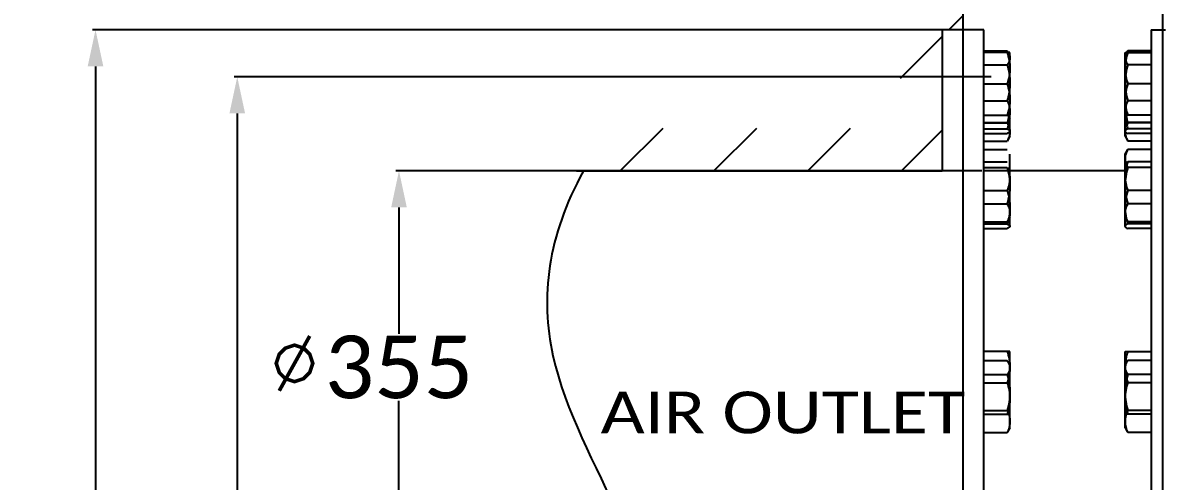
# Model space of a CAD drawing. Header units: millimetres. Extents: x 750 to 8479, y 2174 to 4333.
# Drawn here: x 4175 to 4724, y 3787 to 4007 of the extents above; entities that cross this region are included whole.
import ezdxf
from ezdxf.enums import TextEntityAlignment as Align

# ---------------------------------------------------------------- set-up
doc = ezdxf.new("R2010")
doc.units = ezdxf.units.MM
doc.header["$LTSCALE"] = 153.67
doc.header["$PDMODE"] = 3
doc.header["$PDSIZE"] = 8
doc.linetypes.add('DASHED', pattern=[0.2, 0.1, -0.1])
doc.linetypes.add('DOT', pattern=[0.2, 0.1, -0.1])
doc.layers.get('0').update_dxf_attribs({"linetype": 'CONTINUOUS'})
doc.layers.get('Defpoints').update_dxf_attribs({"linetype": 'CONTINUOUS'})
doc.layers.add('00_BUW_DATUM', color=7, linetype='CONTINUOUS')
doc.layers.add('02___PRT_ALL_AXES', color=7, linetype='CONTINUOUS')
doc.styles.get("Standard").update_dxf_attribs({"font": 'calibri.ttf'})
doc.dimstyles.get("Standard").update_dxf_attribs({"dimtxt": 17.5, "dimasz": 17.5, "dimexe": 1.5, "dimexo": 1, "dimtad": 1, "dimdsep": 46, "dimtxsty": 'Standard', "dimblk": '_FILLED', "dimblk1": '_FILLED', "dimblk2": '_FILLED', "dimcen": 0.09, "dimazin": 2, "dimtol": 1, "dimtp": 0.01, "dimtm": 0.01, "dimtfac": 1, "dimtofl": 0, "dimtmove": 0, "dimatfit": 3, "dimldrblk": '_FILLED', "dimfxl": 1, "dimtolj": 1, "dimarcsym": 0})

# ---------------------------------------------------------------- blocks, each defined once
blk = doc.blocks.new('_FILLED')
at = {"color": 0, "linetype": 'ByBlock'}
blk.add_solid([(0, 0), (-1, 0.214), (-1, -0.214)], dxfattribs=at)
blk = doc.blocks.new('*D36')
at = {"color": 0, "linetype": 'ByBlock', "lineweight": -2}
for p, q in [((4625.38, 3940.82), (4625.38, 4191.35)), ((4642.88, 4189.85), (4974.1, 4189.85)), ((5452.88, 4189.85), (5079.68, 4189.85)), ((5470.38, 4004.32), (5470.38, 4191.35))]:
    blk.add_line(p, q, dxfattribs=at)
at = {"layer": 'Defpoints', "color": 0}
for p in [(5470.38, 4189.85), (5470.38, 4003.32), (4625.38, 3939.82)]:
    blk.add_point(p, dxfattribs=at)
at = {"color": 0, "linetype": 'ByBlock', "lineweight": -2, "xscale": 17.5, "yscale": 17.5, "zscale": 17.5, "rotation": 180}
blk.add_blockref('_FILLED', (4625.38, 4189.85), dxfattribs=at)
at = {"color": 0, "linetype": 'ByBlock', "lineweight": -2, "xscale": 17.5, "yscale": 17.5, "zscale": 17.5}
blk.add_blockref('_FILLED', (5470.38, 4189.85), dxfattribs=at)
at = {"color": 0, "insert": (5026.89, 4209.85), "char_height": 30, "attachment_point": 2, "line_spacing_factor": 0.9}
blk.add_mtext('\\A1;Z-845', dxfattribs=at)
blk = doc.blocks.new('*D48')
at = {"color": 0, "lineweight": -2}
for p, q in [((4624.38, 4003.32), (4208.61, 4003.32)), ((4210.11, 3985.82), (4210.11, 3686.73)), ((4210.11, 3530.82), (4210.11, 3654.74)), ((4624.38, 3513.32), (4208.61, 3513.32))]:
    blk.add_line(p, q, dxfattribs=at)
at = {"layer": 'Defpoints', "color": 0}
for p in [(4625.38, 4003.32), (4210.11, 3513.32), (4625.38, 3513.32)]:
    blk.add_point(p, dxfattribs=at)
at = {"color": 0, "linetype": 'ByBlock', "lineweight": -2, "xscale": 17.5, "yscale": 17.5, "zscale": 17.5}
for p, rotation in [((4210.11, 4003.32), 90), ((4210.11, 3513.32), 270)]:
    blk.add_blockref('_FILLED', p, dxfattribs=dict(at, rotation=rotation))
at = {"color": 0, "insert": (4210.11, 3670.74), "char_height": 30, "attachment_point": 5}
blk.add_mtext('\\A1;490', dxfattribs=at)
blk = doc.blocks.new('*D49')
at = {"color": 0, "lineweight": -2}
for p, q in [((4634.38, 3935.82), (4353.87, 3935.82)), ((4355.37, 3918.32), (4355.37, 3857.79)), ((4355.37, 3597.94), (4355.37, 3825.8)), ((4634.35, 3580.44), (4353.87, 3580.44))]:
    blk.add_line(p, q, dxfattribs=at)
at = {"layer": 'Defpoints', "color": 0}
for p in [(4635.38, 3935.82), (4355.37, 3580.44), (4635.35, 3580.44)]:
    blk.add_point(p, dxfattribs=at)
at = {"color": 0, "linetype": 'ByBlock', "lineweight": -2, "xscale": 17.5, "yscale": 17.5, "zscale": 17.5}
for p, rotation in [((4355.37, 3935.82), 90), ((4355.37, 3580.44), 270)]:
    blk.add_blockref('_FILLED', p, dxfattribs=dict(at, rotation=rotation))
at = {"color": 0, "insert": (4355.37, 3841.8), "char_height": 30, "attachment_point": 5}
blk.add_mtext('\\A1;355', dxfattribs=at)
blk = doc.blocks.new('*D54')
at = {"color": 0, "lineweight": -2}
for p, q in [((4638.8, 3980.82), (4276.46, 3980.82)), ((4277.96, 3963.32), (4277.96, 3780.77)), ((4277.96, 3553.32), (4277.96, 3749.08)), ((4573.43, 3535.82), (4276.46, 3535.82))]:
    blk.add_line(p, q, dxfattribs=at)
at = {"layer": 'Defpoints', "color": 0}
for p in [(4639.8, 3980.82), (4277.96, 3535.82), (4574.43, 3535.82)]:
    blk.add_point(p, dxfattribs=at)
at = {"color": 0, "linetype": 'ByBlock', "lineweight": -2, "xscale": 17.5, "yscale": 17.5, "zscale": 17.5}
for p, rotation in [((4277.96, 3980.82), 90), ((4277.96, 3535.82), 270)]:
    blk.add_blockref('_FILLED', p, dxfattribs=dict(at, rotation=rotation))
at = {"color": 0, "insert": (4277.96, 3764.92), "char_height": 30, "attachment_point": 5}
blk.add_mtext('\\A1;445', dxfattribs=at)

msp = doc.modelspace()

# ---------------------------------------------------------------- hatches: boundary and pattern name
h = msp.add_hatch()
h.set_pattern_fill('ANSI31', color=256, scale=10)
h.set_pattern_definition([(45, (2936.007, -14.086), (-22.45064, 22.45064), [])])
h.paths.add_polyline_path([(4615.37764, 3935.82203), (4615.37764, 4003.32203), (4625.37764, 4003.32203), (4625.37764, 4153.32203), (4605.37764, 4153.32203), (4605.37764, 4003.32203), (4595.37764, 4003.32203), (4595.37764, 3956.32203), (4440.37764, 3956.32203), (4440.37764, 3935.82203)])

# ---------------------------------------------------------------- linework, layer by layer
for p, q in [((4625.37764, 4003.32203), (4625.37764, 4153.32203)), ((4605.37764, 4003.32203), (4595.37764, 4003.32203)), ((4625.37764, 4003.32203), (4615.37764, 4003.32203)), ((4615.37764, 4003.32203), (4615.37764, 3935.82203)), ((4615.37764, 4003.32203), (4615.37764, 3985.82203)), ((4625.37764, 3758.32203), (4625.37764, 3980.82203)), ((4440.37764, 3935.82203), (4615.37764, 3935.82203))]:
    msp.add_line(p, q)
at = {"const_width": 1.75}
for points in [[(4298.0589, 3830.53098), (4312.64222, 3856.78092)], [(4296.60055, 3843.65599), (4298.0589, 3848.03091), (4300.97556, 3850.94761), (4305.35056, 3852.40591), (4309.72557, 3850.94761), (4312.64222, 3848.03091), (4314.10057, 3843.65599), (4312.64222, 3839.28099), (4309.72557, 3836.36429), (4305.35056, 3834.90598), (4300.97556, 3836.36429), (4298.0589, 3839.28099), (4296.60055, 3843.65599)]]:
    msp.add_lwpolyline(points, dxfattribs=at)
at = {"linetype": 'Continuous'}
msp.add_open_spline([(4443.72216, 3935.82203), (4426.34396, 3904.63401), (4419.72986, 3847.26921), (4466.3318, 3765.69099), (4497.04616, 3671.12096), (4475.14699, 3608.28444), (4445.71613, 3580.45635)], degree=3, knots=[0, 0, 0, 0, 0.238396544, 0.4652361, 0.732077313, 1, 1, 1, 1], dxfattribs=at)
at = {"layer": '00_BUW_DATUM', "linetype": 'DOT'}
for p, q in [((4635.30683, 3993.30304), (4646.46708, 3993.30304)), ((4646.46708, 3993.30304), (4647.07157, 3992.39191)), ((4647.80683, 3991.11846), (4647.0716, 3992.39191)), ((4647.80683, 3954.6932), (4647.80683, 3991.11846)), ((4635.30683, 3986.58629), (4646.46708, 3986.58629)), ((4635.30683, 3969.4017), (4646.46708, 3969.4017)), ((4635.30683, 3958.93388), (4646.46708, 3958.93388)), ((4646.46708, 3958.93388), (4647.07157, 3959.84501)), ((4647.80683, 3961.11846), (4647.0716, 3959.84501)), ((4635.30683, 3955.89376), (4646.46708, 3955.89376)), ((4635.30683, 3953.72808), (4646.46708, 3953.72808)), ((4635.30683, 3940.15047), (4646.46708, 3940.15047)), ((4647.80683, 3909.18534), (4647.80683, 3939.18534)), ((4635.30683, 3926.35102), (4646.46708, 3926.35102)), ((4635.30683, 3910.3859), (4646.46708, 3910.3859)), ((4635.30683, 3908.22022), (4646.46708, 3908.22022)), ((4635.30683, 3844.99387), (4646.46708, 3844.99387)), ((4646.46708, 3844.99387), (4647.07157, 3844.08273)), ((4647.80683, 3842.80928), (4647.0716, 3844.08273)), ((4647.80683, 3812.80928), (4647.80683, 3842.80928)), ((4635.30683, 3838.27711), (4646.46708, 3838.27711)), ((4635.30683, 3821.09253), (4646.46708, 3821.09253)), ((4635.30683, 3810.6247), (4646.46708, 3810.6247)), ((4646.46708, 3810.6247), (4647.07157, 3811.53584)), ((4647.80683, 3812.80928), (4647.0716, 3811.53584))]:
    msp.add_line(p, q, dxfattribs=at)
at = {"layer": '00_BUW_DATUM', "linetype": 'Continuous'}
for p, q in [((4647.80683, 3992.44176), (4635.30683, 3992.44176)), ((4647.80683, 3952.40364), (4647.80683, 3992.44176)), ((4635.30683, 3977.44176), (4646.46708, 3977.44176)), ((4635.30683, 3962.44176), (4647.80683, 3962.44176)), ((4635.30683, 3958.74338), (4646.46708, 3958.74338)), ((4647.80683, 3952.40364), (4646.46708, 3950.08313)), ((4635.30683, 3950.08313), (4646.46708, 3950.08313)), ((4635.30683, 3946.08743), (4646.46708, 3946.08743)), ((4647.80683, 3913.76692), (4647.80683, 3943.76692)), ((4635.30683, 3937.42717), (4646.46708, 3937.42717)), ((4635.30683, 3920.10667), (4646.46708, 3920.10667)), ((4647.80683, 3913.76692), (4646.46708, 3911.44641)), ((4635.30683, 3911.44641), (4646.46708, 3911.44641)), ((4647.80683, 3849.42151), (4635.30683, 3849.42151)), ((4647.80683, 3819.42151), (4647.80683, 3849.42151)), ((4635.30683, 3834.42151), (4646.46708, 3834.42151)), ((4635.30683, 3819.42151), (4647.80683, 3819.42151))]:
    msp.add_line(p, q, dxfattribs=at)
at = {"layer": '00_BUW_DATUM', "linetype": 'DASHED'}
for p, q in [((4647.80683, 3992.44176), (4635.30683, 3992.44176)), ((4647.80683, 3952.40364), (4647.80683, 3992.44176)), ((4635.30683, 3977.44176), (4646.46708, 3977.44176)), ((4635.30683, 3962.44176), (4647.80683, 3962.44176)), ((4635.30683, 3958.74338), (4646.46708, 3958.74338)), ((4647.80683, 3952.40364), (4646.46708, 3950.08313)), ((4635.30683, 3950.08313), (4646.46708, 3950.08313)), ((4635.30683, 3946.08743), (4646.46708, 3946.08743)), ((4647.80683, 3913.76692), (4647.80683, 3943.76692)), ((4635.30683, 3937.42717), (4646.46708, 3937.42717)), ((4635.30683, 3920.10667), (4646.46708, 3920.10667)), ((4647.80683, 3913.76692), (4646.46708, 3911.44641)), ((4635.30683, 3911.44641), (4646.46708, 3911.44641)), ((4647.80683, 3849.42151), (4635.30683, 3849.42151)), ((4647.80683, 3819.42151), (4647.80683, 3849.42151)), ((4635.30683, 3834.42151), (4646.46708, 3834.42151)), ((4635.30683, 3819.42151), (4647.80683, 3819.42151))]:
    msp.add_line(p, q, dxfattribs=at)
at = {"layer": '00_BUW_DATUM', "linetype": 'ByBlock'}
for p, q in [((4702.87764, 3952.40364), (4702.87764, 3992.44176)), ((4702.87764, 3992.44176), (4715.37764, 3992.44176)), ((4702.87764, 3952.40364), (4702.87764, 3992.44176)), ((4702.87764, 3992.44176), (4715.37764, 3992.44176)), ((4702.87764, 3991.11846), (4703.61286, 3992.39191)), ((4702.87764, 3954.6932), (4702.87764, 3991.11846)), ((4704.21738, 3993.30304), (4703.61289, 3992.39191)), ((4715.37764, 3993.30304), (4704.21738, 3993.30304)), ((4715.37764, 3986.58629), (4704.21738, 3986.58629)), ((4715.37764, 3977.44176), (4704.21738, 3977.44176)), ((4715.37764, 3977.44176), (4704.21738, 3977.44176)), ((4715.37764, 3969.4017), (4704.21738, 3969.4017)), ((4715.37764, 3962.44176), (4702.87764, 3962.44176)), ((4715.37764, 3962.44176), (4702.87764, 3962.44176)), ((4702.87764, 3961.11846), (4703.61286, 3959.84501)), ((4704.21738, 3958.93388), (4703.61289, 3959.84501)), ((4715.37764, 3958.93388), (4704.21738, 3958.93388)), ((4715.37764, 3958.74338), (4704.21738, 3958.74338)), ((4715.37764, 3958.74338), (4704.21738, 3958.74338)), ((4702.87764, 3952.40364), (4704.21738, 3950.08313)), ((4702.87764, 3952.40364), (4704.21738, 3950.08313)), ((4715.37764, 3955.89376), (4704.21738, 3955.89376)), ((4715.37764, 3953.72808), (4704.21738, 3953.72808)), ((4715.37764, 3950.08313), (4704.21738, 3950.08313)), ((4715.37764, 3950.08313), (4704.21738, 3950.08313)), ((4702.87764, 3943.76692), (4704.21738, 3946.08743)), ((4702.87764, 3943.76692), (4704.21738, 3946.08743)), ((4702.87764, 3913.76692), (4702.87764, 3943.76692)), ((4702.87764, 3913.76692), (4702.87764, 3943.76692)), ((4715.37764, 3946.08743), (4704.21738, 3946.08743)), ((4715.37764, 3946.08743), (4704.21738, 3946.08743)), ((4702.87764, 3939.18534), (4702.94614, 3939.30399)), ((4702.87764, 3909.18534), (4702.87764, 3939.18534)), ((4715.37764, 3940.15047), (4704.21738, 3940.15047)), ((4715.37764, 3937.42717), (4704.21738, 3937.42717)), ((4715.37764, 3937.42717), (4704.21738, 3937.42717)), ((4715.37764, 3926.35102), (4704.21738, 3926.35102)), ((4715.37764, 3920.10667), (4704.21738, 3920.10667)), ((4715.37764, 3920.10667), (4704.21738, 3920.10667)), ((4702.87764, 3913.76692), (4704.21738, 3911.44641)), ((4702.87764, 3913.76692), (4704.21738, 3911.44641)), ((4715.37764, 3911.44641), (4704.21738, 3911.44641)), ((4715.37764, 3911.44641), (4704.21738, 3911.44641)), ((4715.37764, 3910.3859), (4704.21738, 3910.3859)), ((4715.37764, 3908.22022), (4704.21738, 3908.22022)), ((4702.87764, 3819.42151), (4702.87764, 3849.42151)), ((4702.87764, 3849.42151), (4715.37764, 3849.42151)), ((4702.87764, 3819.42151), (4702.87764, 3849.42151)), ((4702.87764, 3849.42151), (4715.37764, 3849.42151)), ((4702.87764, 3842.80928), (4703.61286, 3844.08273)), ((4702.87764, 3812.80928), (4702.87764, 3842.80928)), ((4704.21738, 3844.99387), (4703.61289, 3844.08273)), ((4715.37764, 3844.99387), (4704.21738, 3844.99387)), ((4715.37764, 3838.27711), (4704.21738, 3838.27711)), ((4715.37764, 3834.42151), (4704.21738, 3834.42151)), ((4715.37764, 3834.42151), (4704.21738, 3834.42151)), ((4715.37764, 3821.09253), (4704.21738, 3821.09253)), ((4715.37764, 3819.42151), (4702.87764, 3819.42151)), ((4715.37764, 3819.42151), (4702.87764, 3819.42151)), ((4702.87764, 3812.80928), (4703.61286, 3811.53584)), ((4704.21738, 3810.6247), (4703.61289, 3811.53584)), ((4715.37764, 3810.6247), (4704.21738, 3810.6247))]:
    msp.add_line(p, q, dxfattribs=at)
at = {"layer": '00_BUW_DATUM', "linetype": 'Continuous'}
for points, knots in [([(4646.46708, 3992.44176), (4646.87146, 3991.22861), (4647.54868, 3988.76364), (4647.80683, 3986.21102), (4647.80683, 3984.94176)], [0, 0, 0, 0, 0.501864422, 1, 1, 1, 1]), ([(4647.80683, 3984.94176), (4647.80683, 3983.67252), (4647.54867, 3981.11989), (4646.87147, 3978.65492), (4646.46708, 3977.44176)], [0, 0, 0, 0, 0.498127019, 1, 1, 1, 1]), ([(4646.46708, 3977.44176), (4646.87146, 3976.22861), (4647.54868, 3973.76364), (4647.80683, 3971.21102), (4647.80683, 3969.94176)], [0, 0, 0, 0, 0.501864422, 1, 1, 1, 1]), ([(4647.80683, 3969.94176), (4647.80683, 3968.67252), (4647.54867, 3966.11989), (4646.87147, 3963.65492), (4646.46708, 3962.44176)], [0, 0, 0, 0, 0.498127019, 1, 1, 1, 1]), ([(4646.46708, 3958.74338), (4646.85951, 3958.06367), (4647.53005, 3956.68234), (4647.80683, 3955.15263), (4647.80683, 3954.41326)], [0, 0, 0, 0, 0.514923019, 1, 1, 1, 1]), ([(4647.80683, 3954.41326), (4647.80683, 3953.6739), (4647.53003, 3952.14419), (4646.85952, 3950.76285), (4646.46708, 3950.08313)], [0, 0, 0, 0, 0.485068846, 1, 1, 1, 1]), ([(4646.46708, 3937.42717), (4646.87327, 3936.0201), (4647.55109, 3933.16351), (4647.80683, 3930.23089), (4647.80683, 3928.76692)], [0, 0, 0, 0, 0.500095806, 1, 1, 1, 1]), ([(4647.80683, 3928.76692), (4647.80683, 3927.30298), (4647.55107, 3924.37035), (4646.87328, 3921.51376), (4646.46708, 3920.10667)], [0, 0, 0, 0, 0.499895575, 1, 1, 1, 1]), ([(4646.46708, 3920.10667), (4646.85951, 3919.42695), (4647.53005, 3918.04562), (4647.80683, 3916.51591), (4647.80683, 3915.77654)], [0, 0, 0, 0, 0.514923019, 1, 1, 1, 1]), ([(4647.80683, 3915.77654), (4647.80683, 3915.03718), (4647.53003, 3913.50747), (4646.85952, 3912.12613), (4646.46708, 3911.44641)], [0, 0, 0, 0, 0.485068846, 1, 1, 1, 1]), ([(4646.46708, 3849.42151), (4646.87146, 3848.20837), (4647.54868, 3845.7434), (4647.80683, 3843.19077), (4647.80683, 3841.92151)], [0, 0, 0, 0, 0.501864422, 1, 1, 1, 1]), ([(4647.80683, 3841.92151), (4647.80683, 3840.65227), (4647.54867, 3838.09965), (4646.87147, 3835.63467), (4646.46708, 3834.42151)], [0, 0, 0, 0, 0.498127019, 1, 1, 1, 1]), ([(4646.46708, 3834.42151), (4646.87146, 3833.20837), (4647.54868, 3830.7434), (4647.80683, 3828.19077), (4647.80683, 3826.92151)], [0, 0, 0, 0, 0.501864422, 1, 1, 1, 1]), ([(4647.80683, 3826.92151), (4647.80683, 3825.65227), (4647.54867, 3823.09965), (4646.87147, 3820.63467), (4646.46708, 3819.42151)], [0, 0, 0, 0, 0.498127019, 1, 1, 1, 1])]:
    msp.add_open_spline(points, degree=3, knots=knots, dxfattribs=at)
at = {"layer": '00_BUW_DATUM', "linetype": 'DASHED'}
for points, knots in [([(4646.46708, 3992.44176), (4646.87146, 3991.22861), (4647.54868, 3988.76364), (4647.80683, 3986.21102), (4647.80683, 3984.94176)], [0, 0, 0, 0, 0.501864422, 1, 1, 1, 1]), ([(4647.80683, 3984.94176), (4647.80683, 3983.67252), (4647.54867, 3981.11989), (4646.87147, 3978.65492), (4646.46708, 3977.44176)], [0, 0, 0, 0, 0.498127019, 1, 1, 1, 1]), ([(4646.46708, 3977.44176), (4646.87146, 3976.22861), (4647.54868, 3973.76364), (4647.80683, 3971.21102), (4647.80683, 3969.94176)], [0, 0, 0, 0, 0.501864422, 1, 1, 1, 1]), ([(4647.80683, 3969.94176), (4647.80683, 3968.67252), (4647.54867, 3966.11989), (4646.87147, 3963.65492), (4646.46708, 3962.44176)], [0, 0, 0, 0, 0.498127019, 1, 1, 1, 1]), ([(4646.46708, 3958.74338), (4646.85951, 3958.06367), (4647.53005, 3956.68234), (4647.80683, 3955.15263), (4647.80683, 3954.41326)], [0, 0, 0, 0, 0.514923019, 1, 1, 1, 1]), ([(4647.80683, 3954.41326), (4647.80683, 3953.6739), (4647.53003, 3952.14419), (4646.85952, 3950.76285), (4646.46708, 3950.08313)], [0, 0, 0, 0, 0.485068846, 1, 1, 1, 1]), ([(4646.46708, 3937.42717), (4646.87327, 3936.0201), (4647.55109, 3933.16351), (4647.80683, 3930.23089), (4647.80683, 3928.76692)], [0, 0, 0, 0, 0.500095806, 1, 1, 1, 1]), ([(4647.80683, 3928.76692), (4647.80683, 3927.30298), (4647.55107, 3924.37035), (4646.87328, 3921.51376), (4646.46708, 3920.10667)], [0, 0, 0, 0, 0.499895575, 1, 1, 1, 1]), ([(4646.46708, 3920.10667), (4646.85951, 3919.42695), (4647.53005, 3918.04562), (4647.80683, 3916.51591), (4647.80683, 3915.77654)], [0, 0, 0, 0, 0.514923019, 1, 1, 1, 1]), ([(4647.80683, 3915.77654), (4647.80683, 3915.03718), (4647.53003, 3913.50747), (4646.85952, 3912.12613), (4646.46708, 3911.44641)], [0, 0, 0, 0, 0.485068846, 1, 1, 1, 1]), ([(4646.46708, 3849.42151), (4646.87146, 3848.20837), (4647.54868, 3845.7434), (4647.80683, 3843.19077), (4647.80683, 3841.92151)], [0, 0, 0, 0, 0.501864422, 1, 1, 1, 1]), ([(4647.80683, 3841.92151), (4647.80683, 3840.65227), (4647.54867, 3838.09965), (4646.87147, 3835.63467), (4646.46708, 3834.42151)], [0, 0, 0, 0, 0.498127019, 1, 1, 1, 1]), ([(4646.46708, 3834.42151), (4646.87146, 3833.20837), (4647.54868, 3830.7434), (4647.80683, 3828.19077), (4647.80683, 3826.92151)], [0, 0, 0, 0, 0.501864422, 1, 1, 1, 1]), ([(4647.80683, 3826.92151), (4647.80683, 3825.65227), (4647.54867, 3823.09965), (4646.87147, 3820.63467), (4646.46708, 3819.42151)], [0, 0, 0, 0, 0.498127019, 1, 1, 1, 1])]:
    msp.add_open_spline(points, degree=3, knots=knots, dxfattribs=at)
at = {"layer": '00_BUW_DATUM', "linetype": 'DOT'}
for points, knots in [([(4647.0716, 3992.39191), (4647.29352, 3992.0075), (4647.66268, 3991.22302), (4647.80683, 3990.36012), (4647.80683, 3989.94466)], [0, 0, 0, 0, 0.516529059, 1, 1, 1, 1]), ([(4647.80683, 3989.94466), (4647.80683, 3989.65917), (4647.74149, 3989.07605), (4647.35836, 3987.90709), (4646.85081, 3987.10176), (4646.46708, 3986.58629)], [0, 0, 0, 0, 0.233253545, 0.474969478, 1, 1, 1, 1]), ([(4646.46708, 3986.58629), (4646.87318, 3985.19056), (4647.55097, 3982.35687), (4647.80683, 3979.44655), (4647.80683, 3977.994)], [0, 0, 0, 0, 0.500180827, 1, 1, 1, 1]), ([(4647.80683, 3977.994), (4647.80683, 3976.54146), (4647.55096, 3973.63115), (4646.87319, 3970.79746), (4646.46708, 3969.4017)], [0, 0, 0, 0, 0.499810557, 1, 1, 1, 1]), ([(4646.46708, 3969.4017), (4646.86467, 3968.56932), (4647.53872, 3966.87569), (4647.80683, 3965.05774), (4647.80683, 3964.16779)], [0, 0, 0, 0, 0.508971218, 1, 1, 1, 1]), ([(4647.80683, 3964.16779), (4647.80683, 3963.27786), (4647.53871, 3961.45992), (4646.86468, 3959.76628), (4646.46708, 3958.93388)], [0, 0, 0, 0, 0.491020457, 1, 1, 1, 1]), ([(4647.58625, 3960.73595), (4647.41557, 3959.50559), (4647.06147, 3957.87955), (4646.59125, 3956.29023), (4646.46708, 3955.89376)], [0, 0, 0, 0, 0.749362881, 1, 1, 1, 1]), ([(4646.46708, 3955.89376), (4646.65503, 3955.81235), (4646.99633, 3955.65046), (4647.48877, 3955.35951), (4647.80683, 3955.02949), (4647.80683, 3954.81092)], [0, 0, 0, 0, 0.346523393, 0.630203909, 1, 1, 1, 1]), ([(4647.73833, 3954.57455), (4647.69183, 3954.49404), (4647.54907, 3954.33475), (4647.13142, 3954.03142), (4646.74698, 3953.84931), (4646.46708, 3953.72808)], [0, 0, 0, 0, 0.180492438, 0.407856993, 1, 1, 1, 1]), ([(4647.80683, 3954.81092), (4647.80683, 3954.79115), (4647.80081, 3954.70852), (4647.76975, 3954.62896), (4647.73833, 3954.57455)], [0, 0, 0, 0, 0.239280327, 1, 1, 1, 1]), ([(4647.80683, 3933.25075), (4647.80683, 3932.08214), (4647.54694, 3929.7253), (4646.87021, 3927.46361), (4646.46708, 3926.35102)], [0, 0, 0, 0, 0.49686298, 1, 1, 1, 1]), ([(4646.46708, 3926.35102), (4646.8723, 3925.05715), (4647.54981, 3922.42913), (4647.80683, 3919.71868), (4647.80683, 3918.36846)], [0, 0, 0, 0, 0.501039053, 1, 1, 1, 1]), ([(4647.80683, 3918.36846), (4647.80683, 3917.01827), (4647.5498, 3914.30782), (4646.87231, 3911.67979), (4646.46708, 3910.3859)], [0, 0, 0, 0, 0.49895236, 1, 1, 1, 1]), ([(4646.46708, 3910.3859), (4646.65503, 3910.30449), (4646.99633, 3910.1426), (4647.48877, 3909.85165), (4647.80683, 3909.52163), (4647.80683, 3909.30306)], [0, 0, 0, 0, 0.346523393, 0.630203909, 1, 1, 1, 1]), ([(4647.73833, 3909.06669), (4647.69183, 3908.98618), (4647.54907, 3908.82689), (4647.13142, 3908.52356), (4646.74698, 3908.34145), (4646.46708, 3908.22022)], [0, 0, 0, 0, 0.180492438, 0.407856993, 1, 1, 1, 1]), ([(4647.80683, 3909.30306), (4647.80683, 3909.2833), (4647.80081, 3909.20066), (4647.76975, 3909.12111), (4647.73833, 3909.06669)], [0, 0, 0, 0, 0.239280327, 1, 1, 1, 1]), ([(4647.0716, 3844.08273), (4647.29352, 3843.69833), (4647.66268, 3842.91384), (4647.80683, 3842.05095), (4647.80683, 3841.63549)], [0, 0, 0, 0, 0.516529059, 1, 1, 1, 1]), ([(4647.80683, 3841.63549), (4647.80683, 3841.34999), (4647.74149, 3840.76687), (4647.35836, 3839.59792), (4646.85081, 3838.79259), (4646.46708, 3838.27711)], [0, 0, 0, 0, 0.233253545, 0.474969478, 1, 1, 1, 1]), ([(4646.46708, 3838.27711), (4646.87318, 3836.88138), (4647.55097, 3834.0477), (4647.80683, 3831.13738), (4647.80683, 3829.68482)], [0, 0, 0, 0, 0.500180827, 1, 1, 1, 1]), ([(4647.80683, 3829.68482), (4647.80683, 3828.23229), (4647.55096, 3825.32197), (4646.87319, 3822.48828), (4646.46708, 3821.09253)], [0, 0, 0, 0, 0.499810557, 1, 1, 1, 1]), ([(4646.46708, 3821.09253), (4646.86467, 3820.26014), (4647.53872, 3818.56651), (4647.80683, 3816.74856), (4647.80683, 3815.85862)], [0, 0, 0, 0, 0.508971218, 1, 1, 1, 1]), ([(4647.80683, 3815.85862), (4647.80683, 3814.96868), (4647.53871, 3813.15074), (4646.86468, 3811.4571), (4646.46708, 3810.6247)], [0, 0, 0, 0, 0.491020457, 1, 1, 1, 1])]:
    msp.add_open_spline(points, degree=3, knots=knots, dxfattribs=at)
at = {"layer": '00_BUW_DATUM', "linetype": 'ByBlock'}
for points, knots in [([(4704.21738, 3992.44176), (4703.813, 3991.22861), (4703.13578, 3988.76364), (4702.87764, 3986.21102), (4702.87764, 3984.94176)], [0, 0, 0, 0, 0.501864422, 1, 1, 1, 1]), ([(4704.21738, 3992.44176), (4703.813, 3991.22861), (4703.13578, 3988.76364), (4702.87764, 3986.21102), (4702.87764, 3984.94176)], [0, 0, 0, 0, 0.501864422, 1, 1, 1, 1]), ([(4703.61286, 3992.39191), (4703.39094, 3992.0075), (4703.02179, 3991.22302), (4702.87764, 3990.36012), (4702.87764, 3989.94466)], [0, 0, 0, 0, 0.516529059, 1, 1, 1, 1]), ([(4702.87764, 3989.94466), (4702.87764, 3989.65917), (4702.94297, 3989.07605), (4703.3261, 3987.90709), (4703.83366, 3987.10176), (4704.21738, 3986.58629)], [0, 0, 0, 0, 0.233253545, 0.474969478, 1, 1, 1, 1]), ([(4704.21738, 3986.58629), (4703.81128, 3985.19056), (4703.13349, 3982.35687), (4702.87764, 3979.44655), (4702.87764, 3977.994)], [0, 0, 0, 0, 0.500180827, 1, 1, 1, 1]), ([(4702.87764, 3984.94176), (4702.87764, 3983.67252), (4703.13579, 3981.11989), (4703.813, 3978.65492), (4704.21738, 3977.44176)], [0, 0, 0, 0, 0.498127019, 1, 1, 1, 1]), ([(4702.87764, 3984.94176), (4702.87764, 3983.67252), (4703.13579, 3981.11989), (4703.813, 3978.65492), (4704.21738, 3977.44176)], [0, 0, 0, 0, 0.498127019, 1, 1, 1, 1]), ([(4702.87764, 3977.994), (4702.87764, 3976.54146), (4703.13351, 3973.63115), (4703.81128, 3970.79746), (4704.21738, 3969.4017)], [0, 0, 0, 0, 0.499810557, 1, 1, 1, 1]), ([(4704.21738, 3977.44176), (4703.813, 3976.22861), (4703.13578, 3973.76364), (4702.87764, 3971.21102), (4702.87764, 3969.94176)], [0, 0, 0, 0, 0.501864422, 1, 1, 1, 1]), ([(4704.21738, 3977.44176), (4703.813, 3976.22861), (4703.13578, 3973.76364), (4702.87764, 3971.21102), (4702.87764, 3969.94176)], [0, 0, 0, 0, 0.501864422, 1, 1, 1, 1]), ([(4702.87764, 3969.94176), (4702.87764, 3968.67252), (4703.13579, 3966.11989), (4703.813, 3963.65492), (4704.21738, 3962.44176)], [0, 0, 0, 0, 0.498127019, 1, 1, 1, 1]), ([(4702.87764, 3969.94176), (4702.87764, 3968.67252), (4703.13579, 3966.11989), (4703.813, 3963.65492), (4704.21738, 3962.44176)], [0, 0, 0, 0, 0.498127019, 1, 1, 1, 1]), ([(4704.21738, 3969.4017), (4703.81979, 3968.56932), (4703.14574, 3966.87569), (4702.87764, 3965.05774), (4702.87764, 3964.16779)], [0, 0, 0, 0, 0.508971218, 1, 1, 1, 1]), ([(4702.87764, 3964.16779), (4702.87764, 3963.27786), (4703.14575, 3961.45992), (4703.81978, 3959.76628), (4704.21738, 3958.93388)], [0, 0, 0, 0, 0.491020457, 1, 1, 1, 1]), ([(4704.21738, 3958.74338), (4703.82495, 3958.06367), (4703.15442, 3956.68234), (4702.87764, 3955.15263), (4702.87764, 3954.41326)], [0, 0, 0, 0, 0.514923019, 1, 1, 1, 1]), ([(4704.21738, 3958.74338), (4703.82495, 3958.06367), (4703.15442, 3956.68234), (4702.87764, 3955.15263), (4702.87764, 3954.41326)], [0, 0, 0, 0, 0.514923019, 1, 1, 1, 1]), ([(4703.09821, 3960.73595), (4703.2689, 3959.50559), (4703.623, 3957.87955), (4704.09322, 3956.29023), (4704.21738, 3955.89376)], [0, 0, 0, 0, 0.749362881, 1, 1, 1, 1]), ([(4704.21738, 3955.89376), (4704.02944, 3955.81235), (4703.68813, 3955.65046), (4703.1957, 3955.35951), (4702.87764, 3955.02949), (4702.87764, 3954.81092)], [0, 0, 0, 0, 0.346523393, 0.630203909, 1, 1, 1, 1]), ([(4702.87764, 3954.81092), (4702.87764, 3954.79115), (4702.88366, 3954.70852), (4702.91472, 3954.62896), (4702.94614, 3954.57455)], [0, 0, 0, 0, 0.239280327, 1, 1, 1, 1]), ([(4702.87764, 3954.41326), (4702.87764, 3953.6739), (4703.15443, 3952.14419), (4703.82494, 3950.76285), (4704.21738, 3950.08313)], [0, 0, 0, 0, 0.485068846, 1, 1, 1, 1]), ([(4702.87764, 3954.41326), (4702.87764, 3953.6739), (4703.15443, 3952.14419), (4703.82494, 3950.76285), (4704.21738, 3950.08313)], [0, 0, 0, 0, 0.485068846, 1, 1, 1, 1]), ([(4702.94614, 3954.57455), (4702.99263, 3954.49404), (4703.13539, 3954.33475), (4703.55305, 3954.03142), (4703.93749, 3953.84931), (4704.21738, 3953.72808)], [0, 0, 0, 0, 0.180492438, 0.407856993, 1, 1, 1, 1]), ([(4704.21738, 3946.08743), (4703.82495, 3945.40771), (4703.15442, 3944.02639), (4702.87764, 3942.49667), (4702.87764, 3941.7573)], [0, 0, 0, 0, 0.514923019, 1, 1, 1, 1]), ([(4704.21738, 3946.08743), (4703.82495, 3945.40771), (4703.15442, 3944.02639), (4702.87764, 3942.49667), (4702.87764, 3941.7573)], [0, 0, 0, 0, 0.514923019, 1, 1, 1, 1]), ([(4702.87764, 3941.7573), (4702.87764, 3941.01794), (4703.15443, 3939.48823), (4703.82494, 3938.1069), (4704.21738, 3937.42717)], [0, 0, 0, 0, 0.485068846, 1, 1, 1, 1]), ([(4702.87764, 3941.7573), (4702.87764, 3941.01794), (4703.15443, 3939.48823), (4703.82494, 3938.1069), (4704.21738, 3937.42717)], [0, 0, 0, 0, 0.485068846, 1, 1, 1, 1]), ([(4704.21738, 3940.15047), (4703.81426, 3939.0379), (4703.13752, 3936.77621), (4702.87764, 3934.41937), (4702.87764, 3933.25075)], [0, 0, 0, 0, 0.503128503, 1, 1, 1, 1]), ([(4704.21738, 3937.42717), (4703.8112, 3936.0201), (4703.13338, 3933.16351), (4702.87764, 3930.23089), (4702.87764, 3928.76692)], [0, 0, 0, 0, 0.500095806, 1, 1, 1, 1]), ([(4704.21738, 3937.42717), (4703.8112, 3936.0201), (4703.13338, 3933.16351), (4702.87764, 3930.23089), (4702.87764, 3928.76692)], [0, 0, 0, 0, 0.500095806, 1, 1, 1, 1]), ([(4702.94614, 3939.30399), (4702.99263, 3939.3845), (4703.13539, 3939.5438), (4703.55305, 3939.84712), (4703.93749, 3940.02923), (4704.21738, 3940.15047)], [0, 0, 0, 0, 0.180492438, 0.407856993, 1, 1, 1, 1]), ([(4702.87764, 3933.25075), (4702.87764, 3932.08214), (4703.13753, 3929.7253), (4703.81426, 3927.46361), (4704.21738, 3926.35102)], [0, 0, 0, 0, 0.49686298, 1, 1, 1, 1]), ([(4702.87764, 3928.76692), (4702.87764, 3927.30298), (4703.13339, 3924.37035), (4703.81119, 3921.51376), (4704.21738, 3920.10667)], [0, 0, 0, 0, 0.499895575, 1, 1, 1, 1]), ([(4702.87764, 3928.76692), (4702.87764, 3927.30298), (4703.13339, 3924.37035), (4703.81119, 3921.51376), (4704.21738, 3920.10667)], [0, 0, 0, 0, 0.499895575, 1, 1, 1, 1]), ([(4704.21738, 3926.35102), (4703.81217, 3925.05715), (4703.13466, 3922.42913), (4702.87764, 3919.71868), (4702.87764, 3918.36846)], [0, 0, 0, 0, 0.501039053, 1, 1, 1, 1]), ([(4704.21738, 3920.10667), (4703.82495, 3919.42695), (4703.15442, 3918.04562), (4702.87764, 3916.51591), (4702.87764, 3915.77654)], [0, 0, 0, 0, 0.514923019, 1, 1, 1, 1]), ([(4704.21738, 3920.10667), (4703.82495, 3919.42695), (4703.15442, 3918.04562), (4702.87764, 3916.51591), (4702.87764, 3915.77654)], [0, 0, 0, 0, 0.514923019, 1, 1, 1, 1]), ([(4702.87764, 3918.36846), (4702.87764, 3917.01827), (4703.13467, 3914.30782), (4703.81216, 3911.67979), (4704.21738, 3910.3859)], [0, 0, 0, 0, 0.49895236, 1, 1, 1, 1]), ([(4702.87764, 3915.77654), (4702.87764, 3915.03718), (4703.15443, 3913.50747), (4703.82494, 3912.12613), (4704.21738, 3911.44641)], [0, 0, 0, 0, 0.485068846, 1, 1, 1, 1]), ([(4702.87764, 3915.77654), (4702.87764, 3915.03718), (4703.15443, 3913.50747), (4703.82494, 3912.12613), (4704.21738, 3911.44641)], [0, 0, 0, 0, 0.485068846, 1, 1, 1, 1]), ([(4704.21738, 3910.3859), (4704.02944, 3910.30449), (4703.68813, 3910.1426), (4703.1957, 3909.85165), (4702.87764, 3909.52163), (4702.87764, 3909.30306)], [0, 0, 0, 0, 0.346523393, 0.630203909, 1, 1, 1, 1]), ([(4702.87764, 3909.30306), (4702.87764, 3909.2833), (4702.88366, 3909.20066), (4702.91472, 3909.12111), (4702.94614, 3909.06669)], [0, 0, 0, 0, 0.239280327, 1, 1, 1, 1]), ([(4702.94614, 3909.06669), (4702.99263, 3908.98618), (4703.13539, 3908.82689), (4703.55305, 3908.52356), (4703.93749, 3908.34145), (4704.21738, 3908.22022)], [0, 0, 0, 0, 0.180492438, 0.407856993, 1, 1, 1, 1]), ([(4704.21738, 3849.42151), (4703.813, 3848.20837), (4703.13578, 3845.7434), (4702.87764, 3843.19077), (4702.87764, 3841.92151)], [0, 0, 0, 0, 0.501864422, 1, 1, 1, 1]), ([(4704.21738, 3849.42151), (4703.813, 3848.20837), (4703.13578, 3845.7434), (4702.87764, 3843.19077), (4702.87764, 3841.92151)], [0, 0, 0, 0, 0.501864422, 1, 1, 1, 1]), ([(4703.61286, 3844.08273), (4703.39094, 3843.69833), (4703.02179, 3842.91384), (4702.87764, 3842.05095), (4702.87764, 3841.63549)], [0, 0, 0, 0, 0.516529059, 1, 1, 1, 1]), ([(4702.87764, 3841.92151), (4702.87764, 3840.65227), (4703.13579, 3838.09965), (4703.813, 3835.63467), (4704.21738, 3834.42151)], [0, 0, 0, 0, 0.498127019, 1, 1, 1, 1]), ([(4702.87764, 3841.92151), (4702.87764, 3840.65227), (4703.13579, 3838.09965), (4703.813, 3835.63467), (4704.21738, 3834.42151)], [0, 0, 0, 0, 0.498127019, 1, 1, 1, 1]), ([(4702.87764, 3841.63549), (4702.87764, 3841.34999), (4702.94297, 3840.76687), (4703.3261, 3839.59792), (4703.83366, 3838.79259), (4704.21738, 3838.27711)], [0, 0, 0, 0, 0.233253545, 0.474969478, 1, 1, 1, 1]), ([(4704.21738, 3838.27711), (4703.81128, 3836.88138), (4703.13349, 3834.0477), (4702.87764, 3831.13738), (4702.87764, 3829.68482)], [0, 0, 0, 0, 0.500180827, 1, 1, 1, 1]), ([(4704.21738, 3834.42151), (4703.813, 3833.20837), (4703.13578, 3830.7434), (4702.87764, 3828.19077), (4702.87764, 3826.92151)], [0, 0, 0, 0, 0.501864422, 1, 1, 1, 1]), ([(4704.21738, 3834.42151), (4703.813, 3833.20837), (4703.13578, 3830.7434), (4702.87764, 3828.19077), (4702.87764, 3826.92151)], [0, 0, 0, 0, 0.501864422, 1, 1, 1, 1]), ([(4702.87764, 3829.68482), (4702.87764, 3828.23229), (4703.13351, 3825.32197), (4703.81128, 3822.48828), (4704.21738, 3821.09253)], [0, 0, 0, 0, 0.499810557, 1, 1, 1, 1]), ([(4702.87764, 3826.92151), (4702.87764, 3825.65227), (4703.13579, 3823.09965), (4703.813, 3820.63467), (4704.21738, 3819.42151)], [0, 0, 0, 0, 0.498127019, 1, 1, 1, 1]), ([(4702.87764, 3826.92151), (4702.87764, 3825.65227), (4703.13579, 3823.09965), (4703.813, 3820.63467), (4704.21738, 3819.42151)], [0, 0, 0, 0, 0.498127019, 1, 1, 1, 1]), ([(4704.21738, 3821.09253), (4703.81979, 3820.26014), (4703.14574, 3818.56651), (4702.87764, 3816.74856), (4702.87764, 3815.85862)], [0, 0, 0, 0, 0.508971218, 1, 1, 1, 1]), ([(4702.87764, 3815.85862), (4702.87764, 3814.96868), (4703.14575, 3813.15074), (4703.81978, 3811.4571), (4704.21738, 3810.6247)], [0, 0, 0, 0, 0.491020457, 1, 1, 1, 1])]:
    msp.add_open_spline(points, degree=3, knots=knots, dxfattribs=at)
at = {"layer": '00_BUW_DATUM', "linetype": 'Continuous'}
msp.add_open_spline([(4647.34518, 3962.44107), (4647.11915, 3961.19456), (4646.81844, 3959.96052), (4646.46708, 3958.74338)], degree=3, dxfattribs=at)
at = {"layer": '00_BUW_DATUM', "linetype": 'DASHED'}
msp.add_open_spline([(4647.34518, 3962.44107), (4647.11915, 3961.19456), (4646.81844, 3959.96053), (4646.46708, 3958.74338)], degree=3, dxfattribs=at)
at = {"layer": '00_BUW_DATUM', "linetype": 'ByBlock'}
for points in [[(4703.33928, 3962.44107), (4703.56531, 3961.19456), (4703.86602, 3959.96052), (4704.21738, 3958.74338)], [(4703.33928, 3962.44107), (4703.56531, 3961.19456), (4703.86602, 3959.96053), (4704.21738, 3958.74338)]]:
    msp.add_open_spline(points, degree=3, dxfattribs=at)
at = {"layer": '02___PRT_ALL_AXES', "linetype": 'ByBlock'}
for p, q in [((4720.79024, 4056.29258), (4720.79024, 3459.35699)), ((4720.79024, 4011.78983), (4720.79024, 3504.85424)), ((4715.37764, 4003.32203), (4715.37764, 3513.32203)), ((4715.37764, 4003.32203), (4720.79024, 4003.32203)), ((4715.37764, 4003.32203), (4715.37764, 3513.32203)), ((4715.37764, 4003.32203), (4720.79024, 4003.32203)), ((4715.37764, 4003.32203), (4715.37764, 3513.32203)), ((4715.37764, 4003.32203), (4722.29024, 4003.32203)), ((4702.87764, 3935.82203), (4635.37764, 3935.82203)), ((4702.87764, 3935.82203), (4635.37764, 3935.82203)), ((4702.87764, 3935.82203), (4635.37764, 3935.82203))]:
    msp.add_line(p, q, dxfattribs=at)
at = {"layer": '02___PRT_ALL_AXES', "linetype": 'Continuous'}
for p, q in [((4625.37764, 3513.32203), (4625.37764, 4003.32203)), ((4635.37764, 4003.32203), (4625.37764, 4003.32203)), ((4635.37764, 3513.32203), (4635.37764, 4003.32203))]:
    msp.add_line(p, q, dxfattribs=at)
at = {"layer": '02___PRT_ALL_AXES', "linetype": 'DASHED'}
for p, q in [((4625.37764, 3513.32203), (4625.37764, 4003.32203)), ((4635.37764, 4003.32203), (4625.37764, 4003.32203)), ((4635.37764, 3513.32203), (4635.37764, 4003.32203))]:
    msp.add_line(p, q, dxfattribs=at)
at = {"layer": '02___PRT_ALL_AXES', "linetype": 'DOT'}
for p, q in [((4625.37764, 3513.32203), (4625.37764, 4003.32203)), ((4635.37764, 4003.32203), (4625.37764, 4003.32203)), ((4635.37764, 3513.32203), (4635.37764, 4003.32203))]:
    msp.add_line(p, q, dxfattribs=at)

# ---------------------------------------------------------------- texts
at = {"linetype": 'Continuous', "width": 1.156876}
msp.add_text('AIR OUTLET', height=20, dxfattribs=at).set_placement((4451.88257, 3810.15591), (4626.35728, 3810.15591), align=Align.FIT)

# ---------------------------------------------------------------- dimensions: what is measured, and where the dimension line sits
at = {"linetype": 'ByBlock'}
dim = msp.add_linear_dim(base=(5470.37764, 4189.84696), p1=(4625.37764, 3939.82203), p2=(5470.37764, 4003.32203), text='Z-845', dimstyle='Standard', override={"dimtxt": 30, "dimtad": 0, "dimtih": 1, "dimtoh": 1, "dimdec": 4, "dimzin": 0, "dimtxsty": 'Standard', "dimcen": 25.146, "dimadec": 0, "dimazin": 0, "dimtdec": 4, "dimtzin": 0}, dxfattribs=at)
dim.commit()
dim.dimension.update_dxf_attribs({"geometry": '*D36', "text_midpoint": (5026.89023, 4189.84696), "dimtype": 160})
for base, p1, p2, text, picture, middle in [((4210.10579, 3513.32203), (4625.37764, 4003.32203), (4625.37764, 3513.32203), '490', '*D48', (4210.10579, 3670.73634)), ((4277.96389, 3535.82203), (4639.79625, 3980.82203), (4574.43111, 3535.82203), '445', '*D54', (4277.96389, 3764.92392)), ((4355.36985, 3580.44423), (4635.37764, 3935.82203), (4635.35494, 3580.44423), '355', '*D49', (4355.36985, 3841.79575))]:
    dim = msp.add_linear_dim(base=base, p1=p1, p2=p2, angle=90, text=text, dimstyle='Standard', override={"dimtxt": 30, "dimtad": 0, "dimtih": 1, "dimtoh": 1, "dimdec": 4, "dimzin": 0, "dimtxsty": 'Standard', "dimcen": 25.146, "dimadec": 0, "dimazin": 0, "dimtdec": 4, "dimtzin": 0})
    dim.commit()
    dim.dimension.update_dxf_attribs({"geometry": picture, "text_midpoint": middle, "dimtype": 160})

doc.saveas('drawing.dxf')
